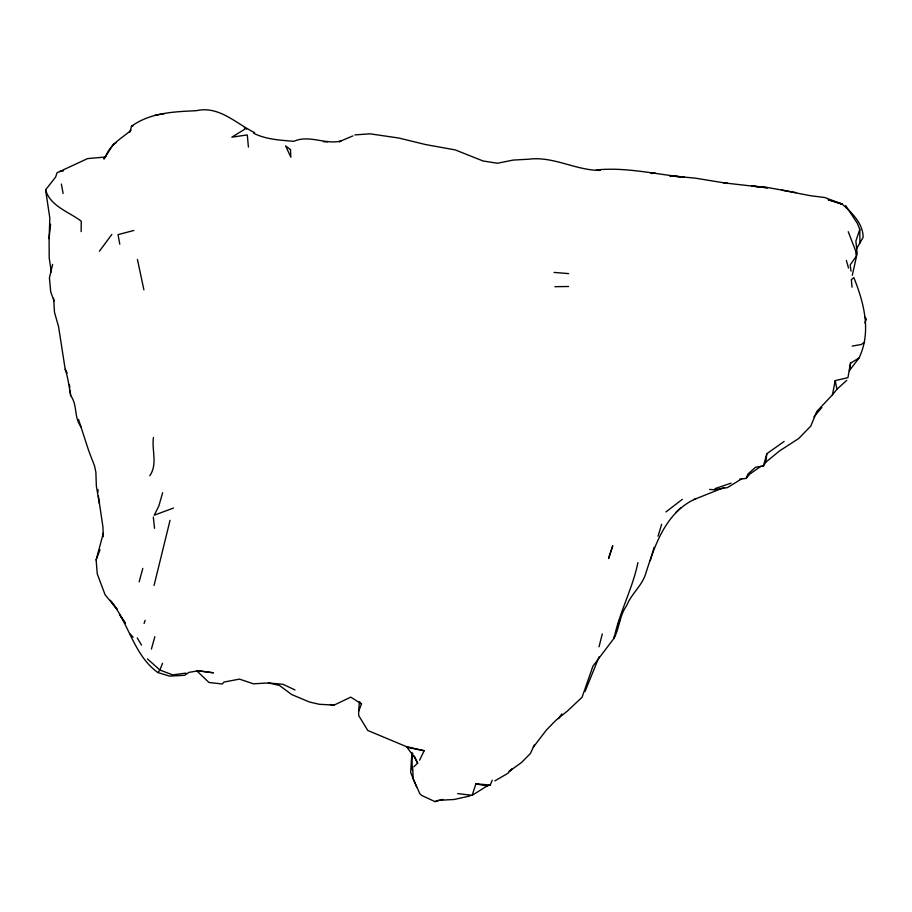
<?xml version="1.0" encoding="UTF-8"?>
<svg xmlns="http://www.w3.org/2000/svg" width="912" height="912" viewBox="0 0 912 912"><rect width="100%" height="100%" fill="white"/><g stroke="black" fill="none" stroke-linecap="round" stroke-linejoin="round"><path stroke-width="1.37" d="M97.983 492.138L98.006 489.653M81.134 231.602L81.236 221.149C68.924 211.835 50.114 206.146 45.6 189.821L55.564 177.167L57.068 172.767L87.541 158.608L105.564 156.989C109.896 144.199 121.9 138.236 131.123 130.177M153.455 437.429C151.586 450.425 157.856 463.912 149.796 475.768M49.157 237.565L49.829 218.071L45.6 189.821M739.746 479.153L746.096 478.447L748.022 473.955L755.66 467.195L763.39 466.043L765.704 462.259L779.623 450.87L798.73 438.49L810.802 426.075L816.787 411.449L832.428 394.839L835.21 380.623L847.932 377.671L850.554 363.147L858.967 358.051C871.61 332.071 864.04 302.875 853.826 277.579L851.341 279.676L852.025 287.212M358.633 711.326L359.396 701.795L361.483 703.939L358.633 711.326L358.69 715.544L367.775 730.466L409.18 747.794L424.171 750.724L419.6 760.163M50.593 224.215L49.1 237.884L49.202 257.857L51.3 271.947M765.704 462.259L766.844 453.72L784.172 441.419M442.89 799.414L434.967 801.614L421.469 795.344L419.748 793.543L413.17 778.928L412.657 767.152M849.517 369.474L850.554 363.147M614.597 635.653L614.084 638.161L592.903 666.227L582.061 697.27L567.469 711.007L556.035 720.149L546.379 730.056L533.326 747.156L530.419 753.494L521.55 762.5L509.124 771.347L511.712 769.044L507.813 773.376L494.863 780.889M103.352 533.11L96.125 559.934L97.265 573.899L105.097 594.795L117.101 609.376L110.375 600.29M695.902 498.659C666.353 511.769 655.169 544.065 646.015 572.633C642.515 585.55 631.457 593.461 626.612 605.716C619.465 615.463 619.59 627.821 614.084 638.161C619.453 612.157 632.62 588.662 637.921 562.624M52.634 264.389L49.419 277.852L50.719 291.84L54.025 301.04M412.805 753.392L411.483 758.761L410.674 772.51L416.67 787.056M162.655 492.685L158.859 505.955L154.219 515.2L173.508 508.041M599.036 646.779L602.285 633.908M154.071 585.424L170.042 520.33M139.137 581.822L142.808 568.415M845.675 205.622L857.28 223.212L859.788 229.391L855.866 241.053L857.177 253.456L852.298 275.299M151.415 649.059L154.846 636.679M129.846 132.194L131.522 126.255C150.241 112.598 174.078 111.72 196.319 110.705C218.948 105.496 236.003 123.473 254.608 132.65M766.844 453.72L763.39 466.043L760.722 466.431L749.641 474.194L746.096 478.447M654.109 547.348L650.222 560.641M658.031 536.245L661.645 524.297M144.107 623.489L145.099 620.32M49.123 238.591L49.316 237.998M457.619 793.588L472.142 795.321L475.916 783.83L490.234 785.015L492.252 780.148M585.025 691.535L599.15 656.72M617.766 625.336L620.16 618.792M864.929 322.973L866.4 318.995L864.838 317.102M96.125 559.934L100.024 549.742M162.53 663.275L159.885 670.024L157.913 672.554C134.03 655.523 128.968 624.002 111.389 601.669M533.326 747.156L534.478 744.853M856.528 248.839L863.105 237.359C863.219 223.793 851.922 212.553 842.289 204.265M558.497 718.622L561.815 713.902M99.419 251.233L111.823 234.43M849.311 370.739L858.967 358.051M832.462 394.828L836.942 389.242L846.724 380.372M105.564 156.989L103.865 159.03L113.51 144.096L115.972 142.888M813.926 416.898L821.849 407.425M413.945 766.718L417.662 763.127L414.208 755.911M675.917 512.419L680.945 507.574M665.977 511.928L682.301 499.343M864.61 342.262L861.304 344.485L852.207 346.093M490.234 785.015L487.042 786.041L472.142 795.321M244.644 129.276L231.853 137.176L247.266 134.93L248.429 147.071M742.049 478.64L727.548 487.555L714.541 489.778L709.65 489.425M339.56 141.542L352.876 135.899M157.913 672.554L169.541 676.111L184.623 675.313L189.08 672.338L198.805 670.753L213.454 672.817L196.673 670.708L208.985 682.484L222.323 683.989L223.93 682.073L239.491 679.109L253.342 683.818L268.436 682.951L279.403 685.402L291.749 694.579L309.385 702.001L319.382 704.292L334.111 705.101L350.789 697.144L361.483 703.939M723.889 487.589L693.679 499.651M339.196 141.782L340.985 141.075C324.763 144.803 309.567 134.474 293.778 141.314C280.155 140.129 266.042 139.525 253.593 133.232M434.967 801.614L438.182 800.36L454.233 799.471L469.919 795.959M714.94 488.65L731.071 483.132M133.87 230.462L118.036 234.635L119.78 244.222M131.522 126.255L132.97 125.879M59.702 171.524L63.475 170.852M155.108 115.208L164.228 113.772M185.854 673.124L172.664 674.891L159.885 670.024L147.47 658.92M354.825 134.919L369.976 133.825L398.829 138.031L425.482 144.541L455.259 149.921L483.109 160.991L497.507 163.248L513.114 160.09L527.296 159.269M596.437 169.928C625.928 166.964 655.044 174.238 684.239 177.133L670.058 175.913M651.111 173.451L655.295 173.269L651.419 173.246M528.139 159.281C553.162 155.792 575.529 170.487 600.221 170.396M554.906 286.676L568.552 286.505M323.498 141.725L327.533 141.839M669.818 175.788L695.035 178.114L727.537 183.426L723.775 182.856L767.368 187.815L751.967 186.025L766.319 187.302L796.073 192.603M554.051 272.426L568.689 273.611M268.436 682.951L283.039 684.308L295.009 689.962M330.133 704.531L334.111 705.101M781.755 190.129L810.312 195.692L824.801 197.528L842.027 204.049L838.459 203.102M475.916 783.83L487.042 786.041M424.171 750.724L406.456 746.597L414.629 757.553L417.662 763.127M842.027 204.049L828.199 199.717L842.129 204.071M244.336 127.669L246.593 129.185M130.348 634.136L133.106 637.294M137.267 637.921L141.531 645.172M53.66 298.315L54.469 312.246L58.55 326.564L65.208 369.349L67.157 372.974M81.407 427.238C73.587 417.901 77.839 405.224 70.68 395.614C69.095 386.813 68.092 377.853 65.208 369.349M848.251 231.705L855.627 250.88L856.265 256.261L850.178 264.89L851.01 271.115M78.535 419.417L88.555 450.3L94.586 466.043L95.874 472.325L96.376 486.221L99.34 503.447M846.347 260.479L848.536 268.071M835.21 380.623L836.942 389.242M137.416 259.373L143.902 289.868M61.378 184.053L63.099 193.515M69.494 384.83L69.791 387.52M70.087 390.222L70.68 395.614M153.319 516.99L154.55 528.299M98.359 496.071L102.931 526.931L103.284 536.655M412.258 769.888L411.916 752.491M859.788 229.391L859.959 243.116M612.693 545.935L608.612 558.475L612.693 545.935M290.495 149.625L285.627 145.92L290.86 157.252L290.495 149.625M122.675 619.168L119.757 614.836L125.434 623.295L122.675 619.168"/></g></svg>
